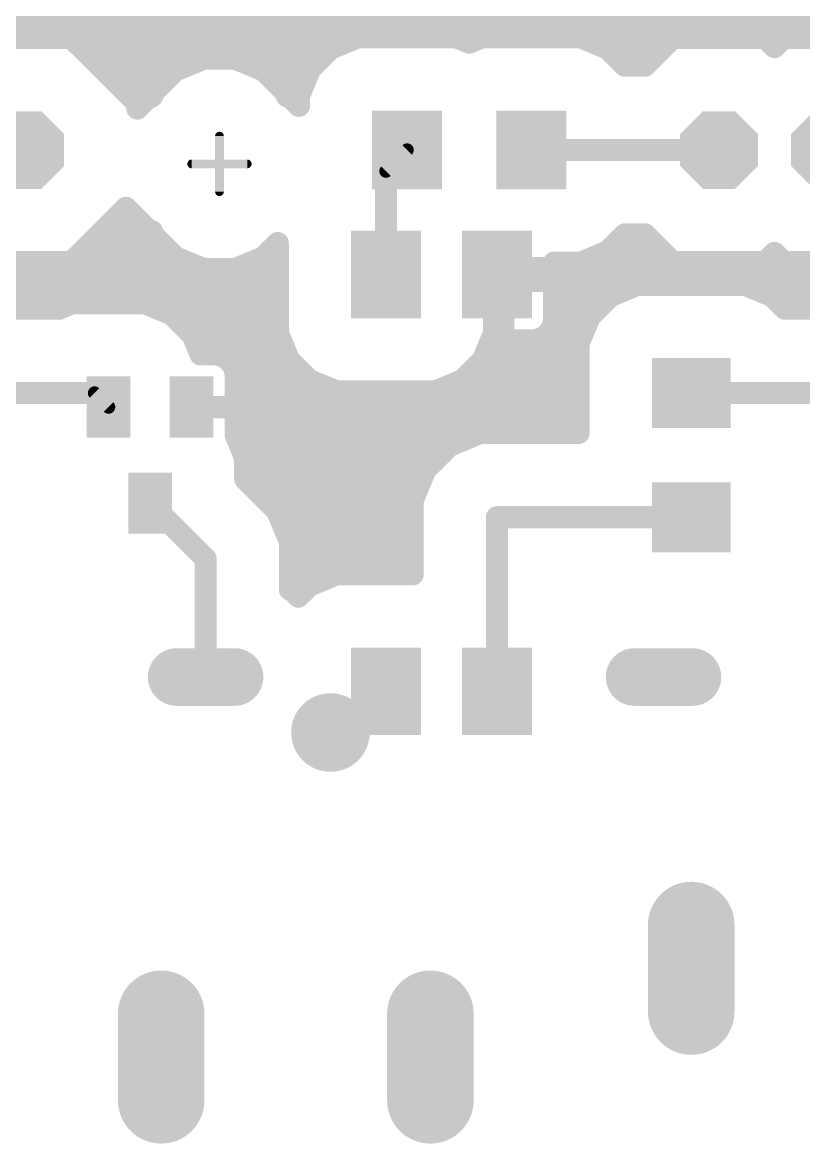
# Model space of a CAD drawing. Header units: millimetres. Extents: x 0 to 653, y 0 to 287.
# Drawn here: x 347.97 to 365.84, y 220.08 to 245.74 of the extents above; entities that cross this region are included whole.
import ezdxf

# ---------------------------------------------------------------- set-up
doc = ezdxf.new("R2010")
doc.units = ezdxf.units.MM
for name, color, linetype in [('1', 7, 'Continuous'), ('17', 7, 'Continuous'), ('18', 7, 'Continuous')]:
    doc.layers.add(name, color=color, linetype=linetype)

# ---------------------------------------------------------------- blocks, each defined once
blk = doc.blocks.new('LONGP100')
at = {"const_width": 1}
blk.add_lwpolyline([(-0.5, 0), (0.5, 0)], dxfattribs=at)
at = {"const_width": 0.5}
for points in [[(-0.5, 0.25, 1), (-0.5, -0.25)], [(0.5, -0.25, 1), (0.5, 0.25)]]:
    blk.add_lwpolyline(points, format="xyb", dxfattribs=at)
blk = doc.blocks.new('OCTAGONP')
at = {"const_width": 0.5}
blk.add_lwpolyline([(-0.25, -0.1036), (-0.25, 0.1036), (-0.1036, 0.25), (0.1036, 0.25), (0.25, 0.1036), (0.25, -0.1036), (0.1036, -0.25), (-0.1036, -0.25), (-0.25, -0.1036), (-0.25, 0.1036)], dxfattribs=at)
blk = doc.blocks.new('RECT')
blk.add_solid([(-0.5, -0.5), (0.5, -0.5), (-0.5, 0.5), (0.5, 0.5)])
blk = doc.blocks.new('ROUNDV')
at = {"const_width": 0.5}
blk.add_lwpolyline([(0, -0.25, 1), (0, 0.25, 1), (0, -0.25)], format="xyb", dxfattribs=at)

msp = doc.modelspace()

# ---------------------------------------------------------------- linework, layer by layer
at = {"layer": '1'}
for points, const_width in [([(407.982, 245.997), (262.943, 245.997)], 0.508), ([(411.295, 245.489), (262.943, 245.489)], 0.508), ([(346.971, 245.387), (349.096, 245.387)], 0.508), ([(349.096, 245.387), (350.599, 243.885)], 0.508), ([(355.022, 245.145), (355.638, 245.4)], 0.508), ([(355.638, 245.4), (357.905, 245.4)], 0.508), ([(357.905, 245.4), (358.193, 245.28)], 0.508), ([(358.193, 245.28), (358.482, 245.4)], 0.508), ([(358.482, 245.4), (360.749, 245.4)], 0.508), ([(360.749, 245.4), (361.365, 245.145)], 0.508), ([(362.211, 244.752), (362.846, 245.387)], 0.508), ([(362.846, 245.387), (364.971, 245.387)], 0.508), ([(364.971, 245.387), (365.178, 245.18)], 0.508), ([(365.178, 245.18), (365.386, 245.387)], 0.508), ([(365.386, 245.387), (367.511, 245.387)], 0.508), ([(354.55, 244.673), (355.022, 245.145)], 0.508), ([(361.365, 245.145), (361.757, 244.752)], 0.508), ([(354.858, 244.981), (349.502, 244.981)], 0.508), ([(351.472, 244.645), (352.125, 244.916)], 0.508), ([(352.125, 244.916), (352.832, 244.916)], 0.508), ([(352.832, 244.916), (353.484, 244.645)], 0.508), ([(362.439, 244.981), (361.529, 244.981)], 0.508), ([(350.972, 244.146), (351.472, 244.645)], 0.508), ([(353.484, 244.645), (353.984, 244.146)], 0.508), ([(354.295, 244.057), (354.55, 244.673)], 0.508), ([(361.757, 244.752), (362.211, 244.752)], 0.508), ([(351.3, 244.473), (350.01, 244.473)], 0.508), ([(354.467, 244.473), (353.657, 244.473)], 0.508), ([(350.933, 244.05), (350.972, 244.146)], 0.508), ([(353.984, 244.146), (354.024, 244.05)], 0.508), ([(350.792, 243.965), (350.518, 243.965)], 0.508), ([(350.599, 243.772), (350.837, 244.01)], 0.508), ([(350.599, 243.885), (350.599, 243.772)], 0.508), ([(350.837, 244.01), (350.933, 244.05)], 0.508), ([(354.024, 244.05), (354.119, 244.01)], 0.508), ([(354.119, 244.01), (354.295, 243.835)], 0.508), ([(354.295, 243.965), (354.165, 243.965)], 0.508), ([(354.295, 243.835), (354.295, 244.057)], 0.508), ([(352.478, 243.139), (352.478, 241.869)], 0.2), ([(363.908, 242.822), (359.615, 242.822)], 0.508), ([(356.771, 242.822), (356.288, 242.339)], 0.305), ([(353.113, 242.504), (351.843, 242.504)], 0.2), ([(356.288, 242.339), (356.288, 239.972)], 0.508), ([(350.337, 241.498), (349.096, 240.257)], 0.508), ([(350.411, 241.425), (350.264, 241.425)], 0.508), ([(350.837, 240.998), (350.337, 241.498)], 0.508), ([(350.95, 240.917), (349.756, 240.917)], 0.508), ([(350.933, 240.959), (350.837, 240.998)], 0.508), ([(350.972, 240.863), (350.933, 240.959)], 0.508), ([(351.472, 240.363), (350.972, 240.863)], 0.508), ([(361.757, 240.892), (361.365, 240.499)], 0.508), ([(362.211, 240.892), (361.757, 240.892)], 0.508), ([(362.846, 240.257), (362.211, 240.892)], 0.508), ([(353.812, 240.691), (353.484, 240.363)], 0.508), ([(353.812, 238.638), (353.812, 240.691)], 0.508), ([(349.096, 240.257), (346.971, 240.257)], 0.508), ([(351.427, 240.409), (349.248, 240.409)], 0.508), ([(352.125, 240.093), (351.472, 240.363)], 0.508), ([(353.484, 240.363), (352.832, 240.093)], 0.508), ([(353.812, 240.409), (353.53, 240.409)], 0.508), ([(360.749, 240.244), (360.136, 240.244)], 0.508), ([(360.136, 240.244), (360.136, 240.118)], 0.508), ([(361.365, 240.499), (360.749, 240.244)], 0.508), ([(362.693, 240.409), (361.147, 240.409)], 0.508), ([(364.971, 240.257), (362.846, 240.257)], 0.508), ([(365.178, 240.464), (364.971, 240.257)], 0.508), ([(365.233, 240.409), (365.123, 240.409)], 0.508), ([(365.386, 240.257), (365.178, 240.464)], 0.508), ([(367.511, 240.257), (365.386, 240.257)], 0.508), ([(352.832, 240.093), (352.125, 240.093)], 0.508), ([(360.136, 240.118), (358.974, 240.118)], 0.508), ([(358.974, 240.118), (358.974, 239.826)], 0.508), ([(353.812, 239.901), (340.877, 239.901)], 0.508), ([(358.974, 239.826), (358.765, 239.826)], 0.508), ([(358.765, 239.826), (358.765, 238.638)], 0.508), ([(371.909, 239.901), (358.974, 239.901)], 0.508), ([(358.974, 239.826), (360.136, 239.826)], 0.508), ([(358.974, 238.464), (358.974, 239.826)], 0.508), ([(360.136, 239.826), (360.136, 238.905)], 0.508), ([(361.422, 239.48), (362.038, 239.735)], 0.508), ([(362.038, 239.735), (364.508, 239.735)], 0.508), ([(364.508, 239.735), (365.124, 239.48)], 0.508), ([(360.951, 239.009), (361.422, 239.48)], 0.508), ([(365.124, 239.48), (365.415, 239.189)], 0.508), ([(353.812, 239.393), (347.114, 239.393)], 0.508), ([(348.808, 239.189), (349.107, 239.313)], 0.508), ([(349.107, 239.313), (350.774, 239.313)], 0.508), ([(350.774, 239.313), (351.39, 239.058)], 0.508), ([(358.974, 239.393), (358.765, 239.393)], 0.508), ([(361.335, 239.393), (360.136, 239.393)], 0.508), ([(371.909, 239.393), (365.212, 239.393)], 0.508), ([(347.318, 239.189), (348.808, 239.189)], 0.508), ([(351.39, 239.058), (351.862, 238.587)], 0.508), ([(360.695, 238.392), (360.951, 239.009)], 0.508), ([(365.415, 239.189), (366.27, 239.189)], 0.508), ([(353.812, 238.885), (351.564, 238.885)], 0.508), ([(358.974, 238.885), (358.765, 238.885)], 0.508), ([(360.102, 238.776), (360.035, 238.66)], 0.508), ([(360.136, 238.905), (360.102, 238.776)], 0.508), ([(360.899, 238.885), (360.131, 238.885)], 0.508), ([(351.862, 238.587), (352.045, 238.145)], 0.508), ([(354.067, 238.022), (353.812, 238.638)], 0.508), ([(358.765, 238.638), (358.509, 238.022)], 0.508), ([(359.695, 238.464), (358.974, 238.464)], 0.508), ([(359.824, 238.499), (359.695, 238.464)], 0.508), ([(359.94, 238.565), (359.824, 238.499)], 0.508), ([(360.035, 238.66), (359.94, 238.565)], 0.508), ([(353.92, 238.377), (351.949, 238.377)], 0.508), ([(360.695, 238.377), (358.656, 238.377)], 0.508), ([(360.695, 236.345), (360.695, 238.392)], 0.508), ([(352.045, 238.145), (352.408, 238.145)], 0.508), ([(352.408, 238.145), (352.537, 238.11)], 0.508), ([(352.537, 238.11), (352.653, 238.043)], 0.508), ([(352.653, 238.043), (352.747, 237.949)], 0.508), ([(352.747, 237.949), (352.814, 237.833)], 0.508), ([(354.539, 237.551), (354.067, 238.022)], 0.508), ([(358.509, 238.022), (358.038, 237.551)], 0.508), ([(354.22, 237.869), (352.793, 237.869)], 0.508), ([(352.814, 237.833), (352.849, 237.704)], 0.508), ([(352.849, 237.704), (352.849, 236.937)], 0.508), ([(360.695, 237.869), (358.356, 237.869)], 0.508), ([(355.155, 237.296), (354.539, 237.551)], 0.508), ([(358.038, 237.551), (357.422, 237.296)], 0.508), ([(345.176, 237.259), (349.619, 237.259)], 0.508), ([(354.997, 237.361), (352.849, 237.361)], 0.508), ([(357.422, 237.296), (355.155, 237.296)], 0.508), ([(360.695, 237.361), (357.58, 237.361)], 0.508), ([(363.273, 237.259), (367.081, 237.259)], 0.508), ([(349.619, 237.259), (349.941, 236.937)], 0.305), ([(352.849, 236.937), (352.15, 236.937)], 0.508), ([(352.15, 236.937), (352.15, 236.937)], 0.508), ([(352.15, 236.937), (352.849, 236.937)], 0.508), ([(352.849, 236.937), (352.849, 236.298)], 0.508), ([(360.695, 236.853), (352.849, 236.853)], 0.508), ([(358.443, 236.345), (352.849, 236.345)], 0.508), ([(352.849, 236.298), (353.067, 235.77)], 0.508), ([(357.735, 236.051), (358.444, 236.345)], 0.508), ([(358.444, 236.345), (360.695, 236.345)], 0.508), ([(357.192, 235.508), (357.735, 236.051)], 0.508), ([(357.52, 235.837), (353.04, 235.837)], 0.508), ([(353.067, 235.77), (353.067, 235.291)], 0.508), ([(356.898, 234.799), (357.192, 235.508)], 0.508), ([(357.117, 235.329), (353.067, 235.329)], 0.508), ([(353.067, 235.291), (353.797, 234.56)], 0.508), ([(352.161, 233.467), (350.891, 234.737)], 0.508), ([(356.907, 234.821), (353.537, 234.821)], 0.508), ([(356.898, 233.108), (356.898, 234.799)], 0.508), ([(353.797, 234.56), (354.091, 233.851)], 0.508), ([(363.273, 234.415), (358.828, 234.415)], 0.508), ([(358.828, 230.432), (358.828, 234.415)], 0.508), ([(356.898, 234.313), (353.9, 234.313)], 0.508), ([(354.091, 233.851), (354.091, 232.76)], 0.508), ([(356.898, 233.805), (354.091, 233.805)], 0.508), ([(352.161, 230.757), (352.161, 233.467)], 0.508), ([(356.898, 233.297), (354.091, 233.297)], 0.508), ([(354.539, 232.853), (355.155, 233.108)], 0.508), ([(355.155, 233.108), (356.898, 233.108)], 0.508), ([(354.284, 232.599), (354.539, 232.853)], 0.508), ([(354.474, 232.789), (354.091, 232.789)], 0.508), ([(354.091, 232.76), (354.145, 232.738)], 0.508), ([(354.145, 232.738), (354.284, 232.599)], 0.508), ([(355.963, 230.432), (355.018, 229.487)], 0.406), ([(356.288, 230.432), (355.963, 230.432)], 0.406)]:
    msp.add_lwpolyline(points, dxfattribs=dict(at, const_width=const_width))
for points, const_width in [([(349.006, 245.298, -1), (349.186, 245.477)], 0.254), ([(349.096, 245.514, -1), (349.096, 245.26)], 0.254), ([(355.638, 245.273, -1), (355.638, 245.527)], 0.254), ([(355.589, 245.517, -1), (355.686, 245.283)], 0.254), ([(357.856, 245.283, -1), (357.953, 245.517)], 0.254), ([(357.905, 245.527, -1), (357.905, 245.273)], 0.254), ([(358.482, 245.273, -1), (358.482, 245.527)], 0.254), ([(358.433, 245.517, -1), (358.53, 245.283)], 0.254), ([(360.7, 245.283, -1), (360.797, 245.517)], 0.254), ([(360.749, 245.527, -1), (360.749, 245.273)], 0.254), ([(362.846, 245.26, -1), (362.846, 245.514)], 0.254), ([(362.756, 245.477, -1), (362.935, 245.298)], 0.254), ([(364.881, 245.298, -1), (365.061, 245.477)], 0.254), ([(364.971, 245.514, -1), (364.971, 245.26)], 0.254), ([(365.386, 245.26, -1), (365.386, 245.514)], 0.254), ([(365.296, 245.477, -1), (365.475, 245.298)], 0.254), ([(355.07, 245.027, -1), (354.973, 245.262)], 0.254), ([(354.932, 245.234, -1), (355.111, 245.055)], 0.254), ([(358.242, 245.163, -1), (358.145, 245.398)], 0.254), ([(358.242, 245.398, -1), (358.145, 245.163)], 0.254), ([(361.275, 245.055, -1), (361.455, 245.234)], 0.254), ([(361.413, 245.262, -1), (361.316, 245.027)], 0.254), ([(365.268, 245.09, -1), (365.088, 245.27)], 0.254), ([(365.268, 245.27, -1), (365.088, 245.09)], 0.254), ([(349.502, 244.854, -1), (349.502, 245.108)], 0.254), ([(352.125, 244.789, -1), (352.125, 245.043)], 0.254), ([(352.076, 245.033, -1), (352.174, 244.799)], 0.254), ([(352.783, 244.799, -1), (352.88, 245.033)], 0.254), ([(352.832, 245.043, -1), (352.832, 244.789)], 0.254), ([(354.858, 245.108, -1), (354.858, 244.854)], 0.254), ([(361.529, 244.854, -1), (361.529, 245.108)], 0.254), ([(362.439, 245.108, -1), (362.439, 244.854)], 0.254), ([(351.521, 244.528, -1), (351.423, 244.763)], 0.254), ([(351.382, 244.735, -1), (351.562, 244.556)], 0.254), ([(353.395, 244.556, -1), (353.574, 244.735)], 0.254), ([(353.533, 244.763, -1), (353.436, 244.528)], 0.254), ([(354.64, 244.583, -1), (354.46, 244.763)], 0.254), ([(354.433, 244.722, -1), (354.667, 244.624)], 0.254), ([(361.757, 244.625, -1), (361.757, 244.879)], 0.254), ([(361.847, 244.842, -1), (361.667, 244.663)], 0.254), ([(362.3, 244.663, -1), (362.121, 244.842)], 0.254), ([(362.211, 244.879, -1), (362.211, 244.625)], 0.254), ([(350.01, 244.346, -1), (350.01, 244.6)], 0.254), ([(351.3, 244.6, -1), (351.3, 244.346)], 0.254), ([(353.657, 244.346, -1), (353.657, 244.6)], 0.254), ([(354.467, 244.6, -1), (354.467, 244.346)], 0.254), ([(351.062, 244.056, -1), (350.882, 244.235)], 0.254), ([(350.855, 244.194, -1), (351.09, 244.097)], 0.254), ([(353.867, 244.097, -1), (354.102, 244.194)], 0.254), ([(354.074, 244.235, -1), (353.894, 244.056)], 0.254), ([(350.518, 243.838, -1), (350.518, 244.092)], 0.254), ([(350.472, 243.885, -1), (350.726, 243.885)], 0.254), ([(350.688, 243.974, -1), (350.509, 243.795)], 0.254), ([(350.886, 243.893, -1), (350.788, 244.128)], 0.254), ([(350.747, 244.1, -1), (350.927, 243.921)], 0.254), ([(350.792, 244.092, -1), (350.792, 243.838)], 0.254), ([(351.05, 244.001, -1), (350.815, 244.099)], 0.254), ([(350.884, 244.167, -1), (350.981, 243.933)], 0.254), ([(353.975, 243.933, -1), (354.072, 244.167)], 0.254), ([(354.141, 244.099, -1), (353.907, 244.001)], 0.254), ([(354.03, 243.921, -1), (354.209, 244.1)], 0.254), ([(354.165, 243.838, -1), (354.165, 244.092)], 0.254), ([(354.168, 244.128, -1), (354.071, 243.893)], 0.254), ([(354.168, 244.057, -1), (354.422, 244.057)], 0.254), ([(354.412, 244.008, -1), (354.178, 244.106)], 0.254), ([(354.295, 244.092, -1), (354.295, 243.838)], 0.254), ([(350.688, 243.682, -1), (350.509, 243.862)], 0.254), ([(350.726, 243.772, -1), (350.472, 243.772)], 0.254), ([(354.422, 243.835, -1), (354.168, 243.835)], 0.254), ([(354.385, 243.925, -1), (354.205, 243.745)], 0.254), ([(352.428, 243.139, -1), (352.528, 243.139)], 0.1), ([(359.615, 242.695, -1), (359.615, 242.949)], 0.254), ([(363.908, 242.949, -1), (363.908, 242.695)], 0.254), ([(356.717, 242.876, -1), (356.825, 242.768)], 0.152), ([(351.843, 242.454, -1), (351.843, 242.554)], 0.1), ([(353.113, 242.554, -1), (353.113, 242.454)], 0.1), ([(356.161, 242.339, -1), (356.415, 242.339)], 0.254), ([(356.342, 242.285, -1), (356.234, 242.393)], 0.152), ([(352.528, 241.869, -1), (352.428, 241.869)], 0.1), ([(350.264, 241.298, -1), (350.264, 241.552)], 0.254), ([(350.248, 241.408, -1), (350.427, 241.588)], 0.254), ([(350.248, 241.588, -1), (350.427, 241.408)], 0.254), ([(350.411, 241.552, -1), (350.411, 241.298)], 0.254), ([(349.756, 240.79, -1), (349.756, 241.044)], 0.254), ([(350.788, 240.881, -1), (350.886, 241.116)], 0.254), ([(350.927, 241.088, -1), (350.747, 240.909)], 0.254), ([(350.815, 240.91, -1), (351.05, 241.007)], 0.254), ([(350.882, 240.773, -1), (351.062, 240.953)], 0.254), ([(351.09, 240.912, -1), (350.855, 240.815)], 0.254), ([(350.981, 241.076, -1), (350.884, 240.842)], 0.254), ([(350.95, 241.044, -1), (350.95, 240.79)], 0.254), ([(361.757, 240.765, -1), (361.757, 241.019)], 0.254), ([(361.667, 240.981, -1), (361.847, 240.802)], 0.254), ([(362.121, 240.802, -1), (362.3, 240.981)], 0.254), ([(362.211, 241.019, -1), (362.211, 240.765)], 0.254), ([(353.685, 240.691, -1), (353.939, 240.691)], 0.254), ([(353.722, 240.781, -1), (353.902, 240.601)], 0.254), ([(349.096, 240.384, -1), (349.096, 240.13)], 0.254), ([(349.248, 240.282, -1), (349.248, 240.536)], 0.254), ([(351.423, 240.246, -1), (351.521, 240.481)], 0.254), ([(351.562, 240.453, -1), (351.382, 240.274)], 0.254), ([(351.427, 240.536, -1), (351.427, 240.282)], 0.254), ([(353.574, 240.274, -1), (353.395, 240.453)], 0.254), ([(353.53, 240.282, -1), (353.53, 240.536)], 0.254), ([(353.436, 240.481, -1), (353.533, 240.246)], 0.254), ([(353.812, 240.536, -1), (353.812, 240.282)], 0.254), ([(360.136, 240.117, -1), (360.136, 240.371)], 0.254), ([(360.009, 240.244, -1), (360.263, 240.244)], 0.254), ([(360.749, 240.371, -1), (360.749, 240.117)], 0.254), ([(361.147, 240.282, -1), (361.147, 240.536)], 0.254), ([(361.455, 240.409, -1), (361.275, 240.589)], 0.254), ([(361.316, 240.617, -1), (361.413, 240.382)], 0.254), ([(362.693, 240.536, -1), (362.693, 240.282)], 0.254), ([(362.846, 240.13, -1), (362.846, 240.384)], 0.254), ([(364.971, 240.384, -1), (364.971, 240.13)], 0.254), ([(365.123, 240.282, -1), (365.123, 240.536)], 0.254), ([(365.088, 240.374, -1), (365.268, 240.554)], 0.254), ([(365.088, 240.554, -1), (365.268, 240.374)], 0.254), ([(365.233, 240.536, -1), (365.233, 240.282)], 0.254), ([(365.386, 240.13, -1), (365.386, 240.384)], 0.254), ([(349.186, 240.167, -1), (349.006, 240.346)], 0.254), ([(352.125, 239.966, -1), (352.125, 240.22)], 0.254), ([(352.174, 240.21, -1), (352.076, 239.976)], 0.254), ([(352.88, 239.976, -1), (352.783, 240.21)], 0.254), ([(352.832, 240.22, -1), (352.832, 239.966)], 0.254), ([(358.974, 239.991, -1), (358.974, 240.245)], 0.254), ([(358.847, 240.118, -1), (359.101, 240.118)], 0.254), ([(360.263, 240.118, -1), (360.009, 240.118)], 0.254), ([(360.136, 240.245, -1), (360.136, 239.991)], 0.254), ([(360.797, 240.127, -1), (360.7, 240.361)], 0.254), ([(362.935, 240.346, -1), (362.756, 240.167)], 0.254), ([(365.061, 240.167, -1), (364.881, 240.346)], 0.254), ([(365.475, 240.346, -1), (365.296, 240.167)], 0.254), ([(353.812, 240.028, -1), (353.812, 239.774)], 0.254), ([(356.415, 239.972, -1), (356.161, 239.972)], 0.254), ([(358.765, 239.699, -1), (358.765, 239.953)], 0.254), ([(358.638, 239.826, -1), (358.892, 239.826)], 0.254), ([(358.974, 239.774, -1), (358.974, 240.028)], 0.254), ([(358.974, 239.699, -1), (358.974, 239.953)], 0.254), ([(358.847, 239.826, -1), (359.101, 239.826)], 0.254), ([(358.974, 239.953, -1), (358.974, 239.699)], 0.254), ([(360.009, 239.826, -1), (360.263, 239.826)], 0.254), ([(360.136, 239.953, -1), (360.136, 239.699)], 0.254), ([(362.038, 239.608, -1), (362.038, 239.862)], 0.254), ([(361.99, 239.853, -1), (362.087, 239.618)], 0.254), ([(364.46, 239.618, -1), (364.557, 239.853)], 0.254), ([(364.508, 239.862, -1), (364.508, 239.608)], 0.254), ([(359.101, 239.826, -1), (358.847, 239.826)], 0.254), ([(361.332, 239.57, -1), (361.512, 239.39)], 0.254), ([(365.035, 239.39, -1), (365.214, 239.57)], 0.254), ([(349.107, 239.186, -1), (349.107, 239.44)], 0.254), ([(349.059, 239.431, -1), (349.156, 239.196)], 0.254), ([(350.726, 239.196, -1), (350.823, 239.431)], 0.254), ([(350.774, 239.44, -1), (350.774, 239.186)], 0.254), ([(353.812, 239.52, -1), (353.812, 239.266)], 0.254), ([(358.765, 239.266, -1), (358.765, 239.52)], 0.254), ([(358.974, 239.52, -1), (358.974, 239.266)], 0.254), ([(360.136, 239.266, -1), (360.136, 239.52)], 0.254), ([(361.471, 239.363, -1), (361.374, 239.597)], 0.254), ([(361.335, 239.52, -1), (361.335, 239.266)], 0.254), ([(365.173, 239.597, -1), (365.076, 239.363)], 0.254), ([(365.212, 239.266, -1), (365.212, 239.52)], 0.254), ([(348.857, 239.072, -1), (348.759, 239.307)], 0.254), ([(348.808, 239.316, -1), (348.808, 239.062)], 0.254), ([(351.301, 238.968, -1), (351.48, 239.148)], 0.254), ([(351.439, 239.175, -1), (351.342, 238.941)], 0.254), ([(361.04, 238.919, -1), (360.861, 239.098)], 0.254), ([(360.833, 239.057, -1), (361.068, 238.96)], 0.254), ([(365.415, 239.062, -1), (365.415, 239.316)], 0.254), ([(365.505, 239.279, -1), (365.325, 239.1)], 0.254), ([(351.564, 238.758, -1), (351.564, 239.012)], 0.254), ([(353.812, 239.012, -1), (353.812, 238.758)], 0.254), ([(358.765, 238.758, -1), (358.765, 239.012)], 0.254), ([(358.974, 239.012, -1), (358.974, 238.758)], 0.254), ([(359.992, 238.839, -1), (360.212, 238.712)], 0.254), ([(360.131, 238.758, -1), (360.131, 239.012)], 0.254), ([(360.263, 238.905, -1), (360.009, 238.905)], 0.254), ([(360.014, 238.938, -1), (360.259, 238.872)], 0.254), ([(360.899, 239.012, -1), (360.899, 238.758)], 0.254), ([(351.745, 238.538, -1), (351.979, 238.635)], 0.254), ([(351.952, 238.676, -1), (351.772, 238.497)], 0.254), ([(353.695, 238.59, -1), (353.929, 238.687)], 0.254), ([(353.939, 238.638, -1), (353.685, 238.638)], 0.254), ([(358.892, 238.638, -1), (358.638, 238.638)], 0.254), ([(358.647, 238.687, -1), (358.882, 238.59)], 0.254), ([(358.974, 238.337, -1), (358.974, 238.591)], 0.254), ([(359.728, 238.341, -1), (359.662, 238.587)], 0.254), ([(359.695, 238.591, -1), (359.695, 238.337)], 0.254), ([(359.888, 238.389, -1), (359.761, 238.609)], 0.254), ([(359.791, 238.621, -1), (359.857, 238.376)], 0.254), ([(360.03, 238.476, -1), (359.85, 238.655)], 0.254), ([(359.877, 238.675, -1), (360.004, 238.455)], 0.254), ([(360.145, 238.597, -1), (359.925, 238.724)], 0.254), ([(359.945, 238.75, -1), (360.125, 238.57)], 0.254), ([(360.224, 238.743, -1), (359.979, 238.809)], 0.254), ([(351.949, 238.25, -1), (351.949, 238.504)], 0.254), ([(353.92, 238.504, -1), (353.92, 238.25)], 0.254), ([(358.656, 238.25, -1), (358.656, 238.504)], 0.254), ([(359.101, 238.464, -1), (358.847, 238.464)], 0.254), ([(360.568, 238.392, -1), (360.822, 238.392)], 0.254), ([(360.813, 238.344, -1), (360.578, 238.441)], 0.254), ([(360.695, 238.504, -1), (360.695, 238.25)], 0.254), ([(352.045, 238.018, -1), (352.045, 238.272)], 0.254), ([(352.162, 238.194, -1), (351.928, 238.096)], 0.254), ([(352.375, 238.022, -1), (352.441, 238.268)], 0.254), ([(352.408, 238.272, -1), (352.408, 238.018)], 0.254), ([(352.473, 238, -1), (352.6, 238.22)], 0.254), ([(352.57, 238.233, -1), (352.504, 237.988)], 0.254), ([(352.563, 237.954, -1), (352.742, 238.133)], 0.254), ([(352.716, 238.153, -1), (352.589, 237.933)], 0.254), ([(352.637, 237.885, -1), (352.857, 238.012)], 0.254), ([(353.977, 237.933, -1), (354.157, 238.112)], 0.254), ([(354.184, 238.071, -1), (353.95, 237.974)], 0.254), ([(358.627, 237.974, -1), (358.392, 238.071)], 0.254), ([(358.42, 238.112, -1), (358.599, 237.933)], 0.254), ([(352.837, 238.039, -1), (352.657, 237.859)], 0.254), ([(352.793, 237.742, -1), (352.793, 237.996)], 0.254), ([(352.691, 237.8, -1), (352.937, 237.866)], 0.254), ([(352.924, 237.897, -1), (352.704, 237.77)], 0.254), ([(352.722, 237.704, -1), (352.976, 237.704)], 0.254), ([(354.22, 237.996, -1), (354.22, 237.742)], 0.254), ([(358.356, 237.742, -1), (358.356, 237.996)], 0.254), ([(360.695, 237.996, -1), (360.695, 237.742)], 0.254), ([(352.971, 237.737, -1), (352.726, 237.671)], 0.254), ([(354.49, 237.433, -1), (354.587, 237.668)], 0.254), ([(354.628, 237.641, -1), (354.449, 237.461)], 0.254), ([(358.128, 237.461, -1), (357.948, 237.641)], 0.254), ([(357.989, 237.668, -1), (358.086, 237.433)], 0.254), ([(349.619, 237.386, -1), (349.619, 237.132)], 0.254), ([(352.849, 237.234, -1), (352.849, 237.488)], 0.254), ([(354.997, 237.488, -1), (354.997, 237.234)], 0.254), ([(355.155, 237.169, -1), (355.155, 237.423)], 0.254), ([(355.203, 237.413, -1), (355.106, 237.178)], 0.254), ([(357.47, 237.178, -1), (357.373, 237.413)], 0.254), ([(357.422, 237.423, -1), (357.422, 237.169)], 0.254), ([(357.58, 237.234, -1), (357.58, 237.488)], 0.254), ([(360.695, 237.488, -1), (360.695, 237.234)], 0.254), ([(363.273, 237.132, -1), (363.273, 237.386)], 0.254), ([(349.565, 237.205, -1), (349.673, 237.313)], 0.152), ([(352.15, 236.81, -1), (352.15, 237.064)], 0.254), ([(352.104, 236.818, -1), (352.196, 237.055)], 0.254), ([(352.15, 236.81, -1), (352.15, 237.064)], 0.254), ([(352.196, 237.055, -1), (352.105, 236.818)], 0.254), ([(352.722, 236.937, -1), (352.976, 236.937)], 0.254), ([(352.849, 237.064, -1), (352.849, 236.81)], 0.254), ([(352.849, 237.064, -1), (352.849, 236.81)], 0.254), ([(349.995, 236.991, -1), (349.887, 236.883)], 0.152), ([(352.849, 236.726, -1), (352.849, 236.98)], 0.254), ([(352.976, 236.937, -1), (352.722, 236.937)], 0.254), ([(360.695, 236.98, -1), (360.695, 236.726)], 0.254), ([(352.849, 236.218, -1), (352.849, 236.472)], 0.254), ([(352.731, 236.249, -1), (352.966, 236.346)], 0.254), ([(352.976, 236.298, -1), (352.722, 236.298)], 0.254), ([(358.444, 236.218, -1), (358.444, 236.472)], 0.254), ([(358.396, 236.463, -1), (358.493, 236.228)], 0.254), ([(358.443, 236.472, -1), (358.443, 236.218)], 0.254), ([(360.822, 236.345, -1), (360.568, 236.345)], 0.254), ([(360.695, 236.472, -1), (360.695, 236.218)], 0.254), ([(357.783, 235.934, -1), (357.686, 236.169)], 0.254), ([(357.645, 236.141, -1), (357.825, 235.962)], 0.254), ([(353.04, 235.71, -1), (353.04, 235.964)], 0.254), ([(352.94, 235.77, -1), (353.194, 235.77)], 0.254), ([(353.184, 235.819, -1), (352.95, 235.722)], 0.254), ([(357.52, 235.964, -1), (357.52, 235.71)], 0.254), ([(357.282, 235.419, -1), (357.102, 235.598)], 0.254), ([(357.074, 235.557, -1), (357.309, 235.46)], 0.254), ([(353.067, 235.202, -1), (353.067, 235.456)], 0.254), ([(352.977, 235.201, -1), (353.157, 235.38)], 0.254), ([(353.194, 235.291, -1), (352.94, 235.291)], 0.254), ([(357.117, 235.456, -1), (357.117, 235.202)], 0.254), ([(350.801, 234.647, -1), (350.981, 234.827)], 0.254), ([(353.537, 234.694, -1), (353.537, 234.948)], 0.254), ([(356.771, 234.799, -1), (357.025, 234.799)], 0.254), ([(357.015, 234.75, -1), (356.781, 234.848)], 0.254), ([(356.907, 234.948, -1), (356.907, 234.694)], 0.254), ([(353.68, 234.512, -1), (353.915, 234.609)], 0.254), ([(353.887, 234.65, -1), (353.707, 234.471)], 0.254), ([(358.828, 234.288, -1), (358.828, 234.542)], 0.254), ([(358.701, 234.415, -1), (358.955, 234.415)], 0.254), ([(363.273, 234.542, -1), (363.273, 234.288)], 0.254), ([(353.9, 234.186, -1), (353.9, 234.44)], 0.254), ([(356.898, 234.44, -1), (356.898, 234.186)], 0.254), ([(353.964, 233.851, -1), (354.218, 233.851)], 0.254), ([(354.091, 233.678, -1), (354.091, 233.932)], 0.254), ([(354.208, 233.9, -1), (353.974, 233.802)], 0.254), ([(356.898, 233.932, -1), (356.898, 233.678)], 0.254), ([(352.034, 233.467, -1), (352.288, 233.467)], 0.254), ([(352.251, 233.557, -1), (352.071, 233.377)], 0.254), ([(354.091, 233.17, -1), (354.091, 233.424)], 0.254), ([(355.155, 232.981, -1), (355.155, 233.235)], 0.254), ([(355.106, 233.226, -1), (355.203, 232.991)], 0.254), ([(356.898, 233.424, -1), (356.898, 233.17)], 0.254), ([(356.898, 233.235, -1), (356.898, 232.981)], 0.254), ([(354.587, 232.736, -1), (354.49, 232.97)], 0.254), ([(354.449, 232.943, -1), (354.628, 232.763)], 0.254), ([(357.025, 233.108, -1), (356.771, 233.108)], 0.254), ([(354.091, 232.662, -1), (354.091, 232.916)], 0.254), ([(354.043, 232.643, -1), (354.14, 232.878)], 0.254), ([(354.218, 232.76, -1), (353.964, 232.76)], 0.254), ([(354.055, 232.648, -1), (354.235, 232.828)], 0.254), ([(354.193, 232.855, -1), (354.096, 232.621)], 0.254), ([(354.374, 232.509, -1), (354.194, 232.688)], 0.254), ([(354.374, 232.688, -1), (354.194, 232.509)], 0.254), ([(354.474, 232.916, -1), (354.474, 232.662)], 0.254), ([(352.288, 230.757, -1), (352.034, 230.757)], 0.254), ([(355.963, 230.33, -1), (355.963, 230.534)], 0.203), ([(355.891, 230.504, -1), (356.035, 230.36)], 0.203), ([(356.288, 230.534, -1), (356.288, 230.33)], 0.203), ([(358.955, 230.432, -1), (358.701, 230.432)], 0.254), ([(355.09, 229.415, -1), (354.946, 229.559)], 0.203)]:
    msp.add_lwpolyline(points, format="xyb", dxfattribs=dict(at, const_width=const_width))

# ---------------------------------------------------------------- block references
at = {"layer": '1', "xscale": -1.6}
for p, yscale in [((356.771, 242.822), 1.803), ((359.615, 242.822), 1.803), ((356.288, 230.432), 2), ((358.828, 230.432), 2)]:
    msp.add_blockref('RECT', p, dxfattribs=dict(at, yscale=yscale))
at = {"layer": '1'}
for p, xscale, yscale, rotation in [((356.288, 239.972), -1.6, 2, 180), ((358.828, 239.972), -1.6, 2, 180), ((363.273, 237.259), -1.6, 1.803, 270), ((349.941, 236.937), -1, 1.4, 180), ((351.841, 236.937), -1, 1.4, 180), ((350.891, 234.737), -1, 1.4, 180), ((363.273, 234.415), -1.6, 1.803, 270)]:
    msp.add_blockref('RECT', p, dxfattribs=dict(at, xscale=xscale, yscale=yscale, rotation=rotation))
at = {"layer": '17', "xscale": -1.778, "yscale": 1.778}
for p in [(348.033, 242.822), (348.033, 242.822), (363.908, 242.822), (363.908, 242.822), (366.448, 242.822), (366.448, 242.822)]:
    msp.add_blockref('OCTAGONP', p, dxfattribs=at)
at = {"layer": '17'}
for p, xscale, yscale, rotation in [((352.161, 230.757), -1.3208, 1.3208, 180), ((352.161, 230.757), -1.3208, 1.3208, 180), ((362.638, 230.757), -1.3208, 1.3208, 180), ((362.638, 230.757), -1.3208, 1.3208, 180), ((363.273, 224.089), -1.9812, 1.9812, 90), ((363.273, 224.089), -1.9812, 1.9812, 90), ((351.145, 222.057), -1.9812, 1.9812, 90), ((351.145, 222.057), -1.9812, 1.9812, 90), ((357.304, 222.057), -1.9812, 1.9812, 90), ((357.304, 222.057), -1.9812, 1.9812, 90)]:
    msp.add_blockref('LONGP100', p, dxfattribs=dict(at, xscale=xscale, yscale=yscale, rotation=rotation))
at = {"layer": '18', "xscale": -1.8, "yscale": 1.8}
msp.add_blockref('ROUNDV', (355.018, 229.487), dxfattribs=at)
msp.add_blockref('ROUNDV', (355.018, 229.487), dxfattribs=at)

doc.saveas('drawing.dxf')
